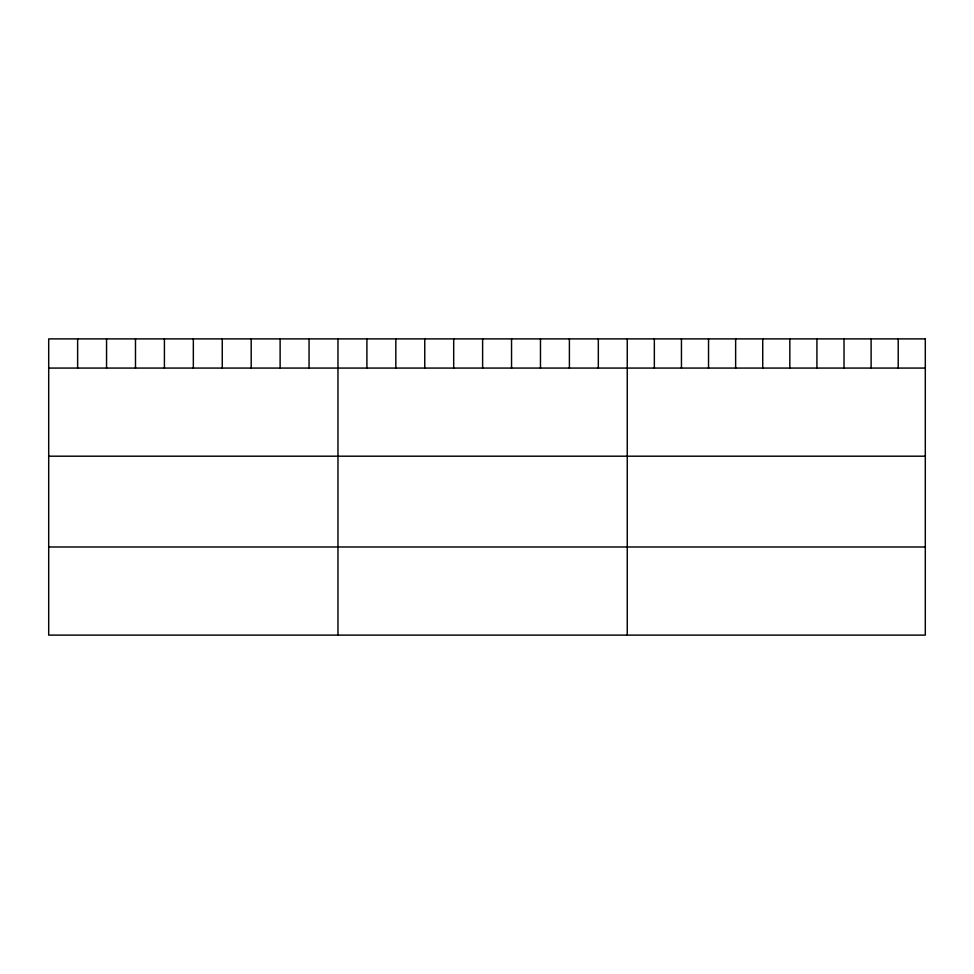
<?xml version="1.0" encoding="UTF-8"?>
<svg xmlns="http://www.w3.org/2000/svg" width="974" height="974" viewBox="0 0 974 974"><rect width="100%" height="100%" fill="white"/><g stroke="black" fill="none" stroke-linecap="round" stroke-linejoin="round"><path stroke-width="1.46" d="M48.7 368.075L925.3 368.075M48.7 456.197L925.3 456.197M48.7 546.986L925.3 546.986M898.211 338.891L898.211 368.075M871.109 338.891L871.109 368.075M844.02 338.891L844.02 368.075M816.918 338.891L816.918 368.075M789.829 338.891L789.829 368.075M762.727 338.891L762.727 368.075M735.638 338.891L735.638 368.075M708.536 338.891L708.536 368.075M681.447 338.891L681.447 368.075M654.345 338.891L654.345 368.075M627.256 338.891L627.256 635.109M598.328 338.891L598.328 368.075M569.4 338.891L569.4 368.075M540.473 338.891L540.473 368.075M511.545 338.891L511.545 368.075M482.617 338.891L482.617 368.075M453.689 338.891L453.689 368.075M424.761 338.891L424.761 368.075M395.834 338.891L395.834 368.075M366.906 338.891L366.906 368.075M337.978 338.891L337.978 635.109M309.05 338.891L309.05 368.075M280.122 338.891L280.122 368.075M251.195 338.891L251.195 368.075M222.267 338.891L222.267 368.075M193.339 338.891L193.339 368.075M164.411 338.891L164.411 368.075M135.483 338.891L135.483 368.075M106.556 338.891L106.556 368.075M77.628 338.891L77.628 368.075M925.3 338.891L48.7 338.891L48.7 635.109L925.3 635.109L925.3 338.891"/></g></svg>
